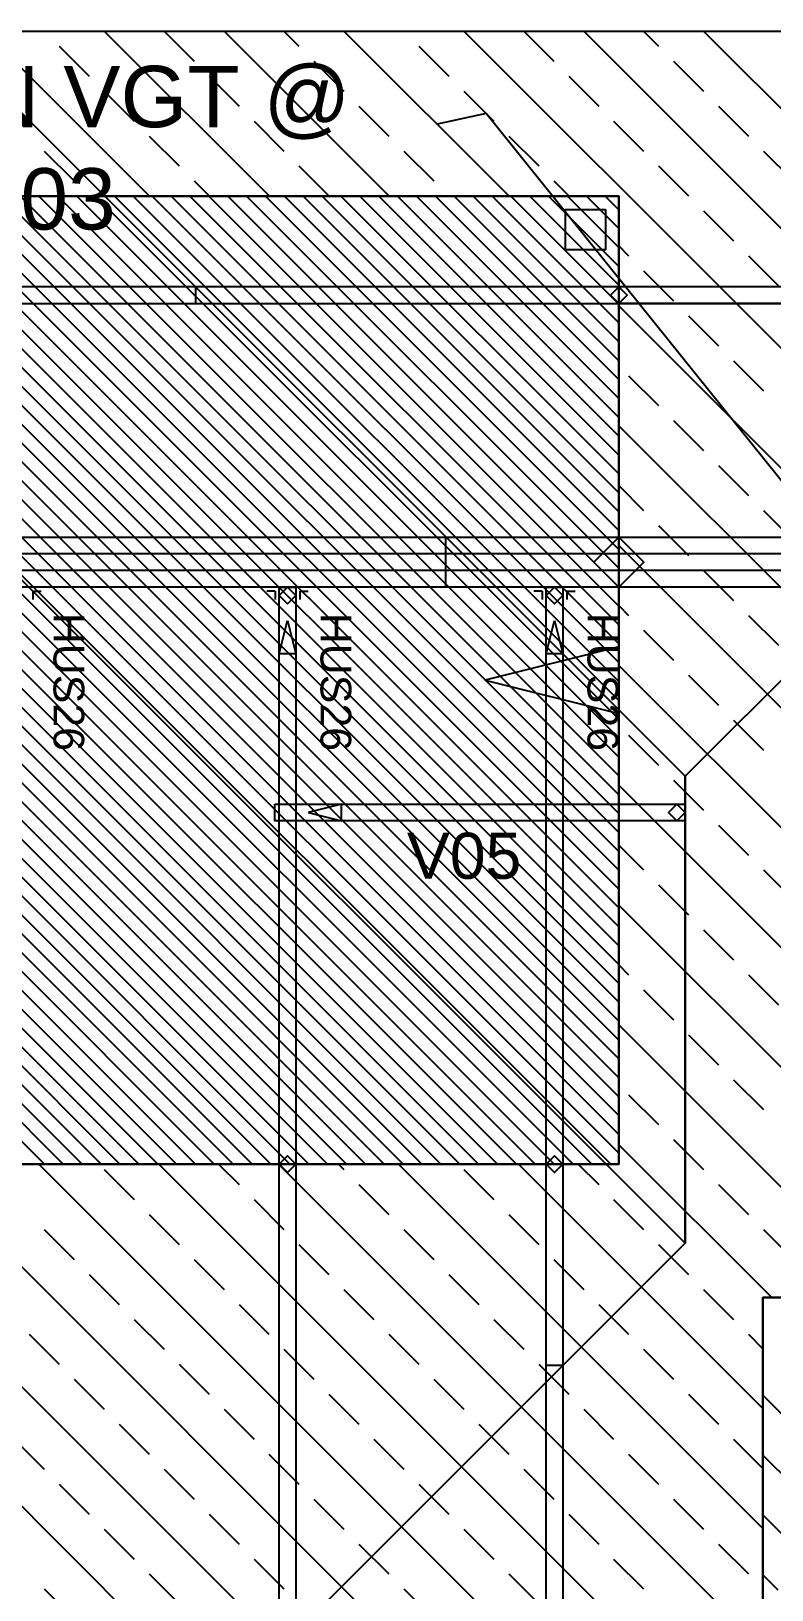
# Model space of a CAD drawing. Header units: inches. Extents: x -25328 to 8149, y -5530 to 4336.
# Drawn here: x 1656.3 to 1722.8, y 3042.9 to 3183.1 of the extents above; entities that cross this region are included whole.
import ezdxf

# ---------------------------------------------------------------- set-up
doc = ezdxf.new("R2010")
doc.units = ezdxf.units.IN
doc.header["$LTSCALE"] = 16
doc.header["$MEASUREMENT"] = 0
doc.layers.get('0').update_dxf_attribs({"linetype": 'CONTINUOUS'})
for name, color, linetype in [('1st_Floor_Labels_Connector', 7, 'CONTINUOUS'), ('1st_Floor_Labels_Engineering_Mem', 7, 'CONTINUOUS'), ('1st_Floor_Objects_Connectors', 7, 'CONTINUOUS'), ('1st_Floor_Objects_Non-Associativ', 7, 'CONTINUOUS'), ('1st_Floor_Objects_Planes', 7, 'CONTINUOUS'), ('1st_Floor_Objects_Roof_Framing', 40, 'CONTINUOUS'), ('1st_Floor_Objects_Roof_Truss', 40, 'CONTINUOUS'), ('DIM', 5, 'CONTINUOUS')]:
    doc.layers.add(name, color=color, linetype=linetype)
doc.styles.add('ARIAL', font='arial.ttf', dxfattribs={"height": 13.333333})
doc.styles.add('PAYTAS RM', font='romans.shx', dxfattribs={"width": 0.7, "height": 4.5})
doc.dimstyles.new('DIM- PAYTAS', dxfattribs={"dimscale": 48, "dimtxt": 0.1, "dimasz": 0.0625, "dimexe": 0.125, "dimexo": 0.125, "dimgap": 0.125, "dimtad": 1, "dimdec": 1, "dimzin": 3, "dimdsep": 46, "dimlunit": 4, "dimtxsty": 'PAYTAS RM', "dimblk": 'ARCHTICK', "dimcen": 0.09, "dimdle": 0.125, "dimclrd": 5, "dimclre": 5, "dimclrt": 11, "dimadec": 0, "dimazin": 0, "dimtfac": 1, "dimtdec": 1, "dimtofl": 0, "dimtmove": 2, "dimatfit": 3, "dimfxl": 0, "dimfrac": 2, "dimtolj": 1, "dimtzin": 3, "dimarcsym": 0})

# ---------------------------------------------------------------- blocks, each defined once
blk = doc.blocks.new('_ArchTick')
at = {"color": 0, "linetype": 'ByBlock', "const_width": 0.15}
blk.add_lwpolyline([(-0.5, -0.5), (0.5, 0.5)], dxfattribs=at)

msp = doc.modelspace()

# ---------------------------------------------------------------- linework, layer by layer
at = {"layer": '1st_Floor_Objects_Connectors', "color": 7}
for p, q in [((1656.41631022, 3132.72597247), (1656.41631022, 3131.97597247)), ((1656.41631022, 3132.72597247), (1657.16633311, 3132.72597247)), ((1678.19627086, 3132.72597247), (1677.44627086, 3132.72597247)), ((1678.19627086, 3132.72597247), (1678.19627086, 3131.97597247)), ((1680.41631022, 3132.72597247), (1680.41631022, 3131.97597247)), ((1680.41631022, 3132.72597247), (1681.16633311, 3132.72597247)), ((1702.19627086, 3132.72597247), (1701.44627086, 3132.72597247)), ((1702.19627086, 3132.72597247), (1702.19627086, 3131.97597247)), ((1704.41631022, 3132.72597247), (1704.41631022, 3131.97597247)), ((1704.41631022, 3132.72597247), (1705.16633311, 3132.72597247))]:
    msp.add_line(p, q, dxfattribs=at)
at = {"layer": '1st_Floor_Objects_Non-Associativ', "color": 7}
for p, q in [((1652.05622569, 3183.0859273), (1666.90520945, 3168.23698931)), ((1657.443921, 3183.08620196), (1657.444127, 3183.08601885)), ((1662.83248607, 3183.08601885), (1677.68151561, 3168.23698931)), ((1668.22022715, 3183.08611041), (1670.91430369, 3180.39198809)), ((1673.60867778, 3183.08611041), (1688.45779887, 3168.23698931)), ((1678.99653331, 3183.08611041), (1680.34357158, 3181.73909503)), ((1684.38491526, 3183.08620196), (1699.23412791, 3168.23698931)), ((1695.16112986, 3183.08629351), (1719.66144267, 3158.58595782)), ((1700.54914561, 3183.08620196), (1703.24322215, 3180.39207965)), ((1705.93739024, 3183.08638507), (1726.05626384, 3162.96748858)), ((1711.32522288, 3183.08638507), (1712.67246714, 3181.73909503)), ((1716.71360484, 3183.08638507), (1726.05626384, 3173.74370318)), ((1722.10141459, 3183.08647662), (1722.10175792, 3183.08611041)), ((1658.79095927, 3181.73918658), (1661.48503581, 3179.04506426)), ((1691.11985484, 3181.73909503), (1693.81393138, 3179.04497271)), ((1681.69060984, 3180.39207965), (1684.38468638, 3177.69795733)), ((1714.01950541, 3180.39207965), (1716.71358195, 3177.69795733)), ((1662.83207408, 3177.69804888), (1665.52615062, 3175.00392657)), ((1672.26134196, 3179.04497271), (1674.9554185, 3176.3508504)), ((1695.16096965, 3177.69795733), (1697.85504618, 3175.00383502)), ((1704.59026042, 3179.04506426), (1707.28433696, 3176.35094195)), ((1685.73172465, 3176.35094195), (1688.42580119, 3173.65681964)), ((1718.06062022, 3176.35094195), (1720.75469676, 3173.65681964)), ((1676.30245677, 3175.00383502), (1678.99653331, 3172.3097127)), ((1708.63137523, 3175.00392657), (1711.32545176, 3172.30980425)), ((1666.87318888, 3173.65691119), (1669.56726542, 3170.96278887)), ((1699.20208445, 3173.65681964), (1701.89616099, 3170.96269732)), ((1657.44389811, 3172.30980425), (1660.13797465, 3169.61568194)), ((1689.77283946, 3172.30980425), (1692.466916, 3169.61568194)), ((1722.10173503, 3172.30980425), (1724.79581157, 3169.61568194)), ((1680.34357158, 3170.96269732), (1683.03764811, 3168.26857501)), ((1712.67249003, 3170.96278887), (1715.36656657, 3168.26866656)), ((1670.91430369, 3169.61577349), (1672.29306498, 3168.23698931)), ((1703.24319926, 3169.61568194), (1704.621869, 3168.23698931)), ((1589.0860261, 3168.23634844), (1676.12802592, 3081.19432574)), ((1590.78242961, 3168.23698931), (1677.82504741, 3081.19432574)), ((1592.47947398, 3168.23698931), (1679.52209178, 3081.19432574)), ((1594.17649546, 3168.23698931), (1681.21911326, 3081.19432574)), ((1595.87363139, 3168.23698931), (1682.91624919, 3081.19432574)), ((1597.57065287, 3168.23698931), (1684.61327067, 3081.19432574)), ((1599.26769725, 3168.23698931), (1686.31031504, 3081.19432574)), ((1600.96471873, 3168.23698931), (1688.00733653, 3081.19432574)), ((1602.6617631, 3168.23698931), (1689.7043809, 3081.19432574)), ((1604.35878459, 3168.23698931), (1691.40140239, 3081.19432574)), ((1606.05582896, 3168.23698931), (1693.09844676, 3081.19432574)), ((1607.75287333, 3168.23698931), (1694.79549113, 3081.19432574)), ((1609.44989482, 3168.23698931), (1696.49251262, 3081.19432574)), ((1611.14700785, 3168.23698931), (1698.18962565, 3081.19432574)), ((1612.84405223, 3168.23698931), (1699.88667002, 3081.19432574)), ((1614.54107371, 3168.23698931), (1701.58369151, 3081.19432574)), ((1616.23811808, 3168.23698931), (1703.28073588, 3081.19432574)), ((1617.93513957, 3168.23698931), (1704.97775737, 3081.19432574)), ((1619.63218394, 3168.23698931), (1706.67480174, 3081.19432574)), ((1621.32920543, 3168.23698931), (1708.37182322, 3081.19432574)), ((1623.02634135, 3168.23698931), (1709.08964244, 3082.17366534)), ((1624.72336284, 3168.23698931), (1709.08964244, 3083.87068682)), ((1626.42040721, 3168.23698931), (1709.08964244, 3085.56770831)), ((1628.11742869, 3168.23698931), (1709.08964244, 3087.26472979)), ((1629.81447306, 3168.23698931), (1709.08964244, 3088.96175128)), ((1631.51149455, 3168.23698931), (1709.08964244, 3090.65877276)), ((1633.20853892, 3168.23698931), (1709.08964244, 3092.3558858)), ((1634.90556041, 3168.23698931), (1709.08964244, 3094.05290728)), ((1636.60269633, 3168.23698931), (1709.08964244, 3095.75002032)), ((1638.29969493, 3168.23698931), (1709.08964244, 3097.4470418)), ((1639.99676219, 3168.23698931), (1709.08964244, 3099.14406329)), ((1641.69378367, 3168.23698931), (1709.08964244, 3100.84108477)), ((1643.39080516, 3168.23698931), (1709.08964244, 3102.53810626)), ((1645.08782664, 3168.23698931), (1709.08964244, 3104.23512774)), ((1646.7848939, 3168.23698931), (1709.08964244, 3105.93224078)), ((1648.48191539, 3168.23698931), (1709.08964244, 3107.62926226)), ((1650.17902842, 3168.23698931), (1709.08964244, 3109.3263753)), ((1651.87604991, 3168.23698931), (1709.08964244, 3111.02339678)), ((1653.57311717, 3168.23698931), (1709.08964244, 3112.72041827)), ((1655.27013865, 3168.23698931), (1709.08964244, 3114.41743975)), ((1656.96716014, 3168.23698931), (1709.08964244, 3116.11446124)), ((1658.66418162, 3168.23698931), (1709.08964244, 3117.81148272)), ((1660.36124888, 3168.23698931), (1709.08964244, 3119.50859576)), ((1661.48501292, 3168.26866656), (1661.51669017, 3168.23698931)), ((1662.05827037, 3168.23698931), (1709.08964244, 3121.20561724)), ((1663.7553834, 3168.23698931), (1709.08964244, 3122.90273028)), ((1665.45240489, 3168.23698931), (1709.08964244, 3124.59975176)), ((1667.14944926, 3168.23698931), (1709.08964244, 3126.29677325)), ((1668.84647075, 3168.23698931), (1709.08964244, 3127.99379473)), ((1670.54351512, 3168.23698931), (1709.08964244, 3129.69081622)), ((1672.2405366, 3168.23698931), (1709.08964244, 3131.3878377)), ((1673.93758097, 3168.23698931), (1709.08964244, 3133.08495074)), ((1675.63460246, 3168.23698931), (1709.08964244, 3134.78197222)), ((1677.33173838, 3168.23698931), (1709.08964244, 3136.47908526)), ((1679.02875987, 3168.23698931), (1709.08964244, 3138.17610674)), ((1680.72580424, 3168.23698931), (1709.08964244, 3139.87312823)), ((1682.42282573, 3168.23698931), (1709.08964244, 3141.57014971)), ((1684.1198701, 3168.23698931), (1709.08964244, 3143.2671712)), ((1685.81689158, 3168.23698931), (1709.08964244, 3144.96419268)), ((1687.51393596, 3168.23698931), (1709.08964244, 3146.66130572)), ((1689.21095744, 3168.23698931), (1709.08964244, 3148.3583272)), ((1690.90809336, 3168.23698931), (1709.08964244, 3150.05544024)), ((1692.60511485, 3168.23698931), (1709.08964244, 3151.75246173)), ((1693.81395427, 3168.26866656), (1693.84563151, 3168.23698931)), ((1694.30215922, 3168.23698931), (1709.08964244, 3153.44948321)), ((1695.99920359, 3168.23698931), (1709.08964244, 3155.14650469)), ((1697.69620219, 3168.23698931), (1709.08964244, 3156.84352618)), ((1699.39322367, 3168.23698931), (1709.08964244, 3158.54054766)), ((1701.09029094, 3168.23698931), (1709.08964244, 3160.2376607)), ((1702.78731242, 3168.23698931), (1709.08964244, 3161.93468218)), ((1704.48444835, 3168.23698931), (1709.08964244, 3163.63179522)), ((1706.18146983, 3168.23698931), (1709.08964244, 3165.32881671)), ((1707.8785142, 3168.23698931), (1709.08964244, 3167.02583819)), ((1589.0860261, 3166.53932696), (1674.43098155, 3081.19432574)), ((1716.71360484, 3166.92165118), (1719.40768138, 3164.22752886)), ((1589.0860261, 3164.84230548), (1672.73396006, 3081.19432574)), ((1709.08964244, 3163.76921588), (1709.97839061, 3162.88042193)), ((1589.0860261, 3163.14528399), (1671.03691569, 3081.19432574)), ((1720.75471965, 3162.88051348), (1723.44879618, 3160.18639117)), ((1589.0860261, 3161.44826251), (1669.3399171, 3081.19432574)), ((1711.32542888, 3161.53340655), (1714.01950541, 3158.83928424)), ((1589.0860261, 3159.75105792), (1667.64275828, 3081.19432574)), ((1589.0860261, 3158.05403643), (1665.9457368, 3081.19432574)), ((1709.08964244, 3158.38142901), (1726.05626384, 3141.41487628)), ((1719.66144267, 3158.58595782), (1726.05628672, 3152.19109088)), ((1715.36654368, 3157.49226885), (1718.06062022, 3154.79814654)), ((1589.0860261, 3156.35701495), (1664.24869242, 3081.19432574)), ((1589.0860261, 3154.65999346), (1662.55167094, 3081.19432574)), ((1589.0860261, 3152.96297198), (1660.85462657, 3081.19432574)), ((1719.40765849, 3153.45113116), (1722.10173503, 3150.75700884)), ((1589.0860261, 3151.26595049), (1659.15760508, 3081.19432574)), ((1709.97841349, 3152.10411578), (1712.67249003, 3149.40999346)), ((1589.0860261, 3149.56892901), (1657.4605836, 3081.19432574)), ((1709.08964244, 3147.60512286), (1726.05628672, 3130.63857012)), ((1714.0195283, 3148.06297808), (1716.71360484, 3145.36885577)), ((1718.06064311, 3144.02184039), (1720.75471965, 3141.32771807)), ((1709.08964244, 3142.21642047), (1711.32545176, 3139.98061114)), ((1722.10175792, 3139.98070269), (1724.79583445, 3137.28658038)), ((1712.67249003, 3138.63359576), (1715.36656657, 3135.93947344)), ((1709.08964244, 3136.82890826), (1726.05628672, 3119.86226397)), ((1716.71360484, 3134.59245806), (1719.40768138, 3131.89833575)), ((1709.08964244, 3131.44020587), (1709.97841349, 3130.55141192)), ((1720.75471965, 3130.55132037), (1723.44879618, 3127.85719805)), ((1711.32545176, 3129.20439654), (1714.0195283, 3126.51027423)), ((1709.08964244, 3126.05251055), (1726.05628672, 3109.08586627)), ((1715.36656657, 3125.16325884), (1718.06064311, 3122.46913653)), ((1719.40768138, 3121.12212115), (1722.10175792, 3118.42799883)), ((1709.97839061, 3119.77501422), (1712.67246714, 3117.0808919)), ((1709.08964244, 3115.27629595), (1726.05630961, 3098.30956011)), ((1714.01950541, 3115.73387652), (1716.71358195, 3113.03975421)), ((1718.06062022, 3111.69273882), (1720.75469676, 3108.99861651)), ((1709.08964244, 3109.88741046), (1711.32545176, 3107.65160113)), ((1722.10173503, 3107.65160113), (1724.79581157, 3104.95747882)), ((1712.67249003, 3106.30458575), (1715.36656657, 3103.61046343)), ((1709.08964244, 3104.49989825), (1726.05628672, 3087.53325396)), ((1716.71360484, 3102.26344805), (1719.40768138, 3099.56932574)), ((1709.08964244, 3099.11101275), (1709.97839061, 3098.22221881)), ((1720.75471965, 3098.22231036), (1723.44879618, 3095.52818804)), ((1711.32542888, 3096.87520342), (1714.01950541, 3094.18108111)), ((1709.08964244, 3093.72368365), (1726.05628672, 3076.75703936)), ((1715.36654368, 3092.83406573), (1718.06062022, 3090.13994341)), ((1719.40765849, 3088.79292803), (1722.10173503, 3086.09880572)), ((1709.97841349, 3087.44591265), (1712.67249003, 3084.75179034)), ((1709.08964244, 3082.94728594), (1722.84299174, 3069.19395953)), ((1714.0195283, 3083.40477496), (1716.71360484, 3080.71065264)), ((1624.6321992, 3081.19432574), (1670.23370066, 3035.59282427)), ((1635.40855113, 3081.19432574), (1681.01002971, 3035.59282427)), ((1646.1848115, 3081.19432574), (1722.0500764, 3005.32906085)), ((1656.96116343, 3081.19432574), (1722.0500764, 3016.105367)), ((1667.73740092, 3081.19432574), (1722.05009929, 3026.88167315)), ((1673.12489024, 3081.19432574), (1674.95555583, 3079.36363726)), ((1678.51372996, 3081.19432574), (1722.0500764, 3037.6579793)), ((1683.90108195, 3081.19432574), (1684.38475505, 3080.71065264)), ((1689.29003611, 3081.19432574), (1722.0500764, 3048.43428546)), ((1700.06636515, 3081.19432574), (1722.0500764, 3059.21059161)), ((1705.45353404, 3081.19432574), (1707.28429118, 3079.36354571)), ((1662.83225718, 3080.71065264), (1665.52633372, 3078.01653033)), ((1695.16103831, 3080.7107442), (1697.85511485, 3078.01662188)), ((1685.73179332, 3079.36363726), (1688.42586985, 3076.66951495)), ((1718.06064311, 3079.36363726), (1720.75471965, 3076.66951495)), ((1676.3025941, 3078.01662188), (1678.99667064, 3075.32249957)), ((1708.63132945, 3078.01653033), (1711.32540599, 3075.32240801)), ((1666.87337199, 3076.66951495), (1669.56744853, 3073.97539263)), ((1699.20215312, 3076.6696065), (1701.89622966, 3073.97548419)), ((1657.44421855, 3075.32249957), (1660.13829509, 3072.62837725)), ((1680.3437089, 3073.97548419), (1683.03778544, 3071.28136187)), ((1689.77290812, 3075.32249957), (1692.46698466, 3072.62837725)), ((1712.67244426, 3073.97539263), (1715.36652079, 3071.28127032)), ((1722.10175792, 3075.32249957), (1724.79583445, 3072.62837725)), ((1670.9144868, 3072.62837725), (1673.60856334, 3069.93425494)), ((1703.24326793, 3072.62846881), (1705.93734446, 3069.93434649)), ((1661.48533336, 3071.28136187), (1664.17940989, 3068.58723956)), ((1693.81402293, 3071.28136187), (1696.50809947, 3068.58723956)), ((1684.38482371, 3069.93434649), (1687.07890025, 3067.24022418)), ((1716.71355906, 3069.93425494), (1719.4076356, 3067.24013262)), ((1674.9556016, 3068.58723956), (1677.64967814, 3065.89311724)), ((1707.28438273, 3068.58733111), (1709.97845927, 3065.8932088)), ((1665.52644816, 3067.24022418), (1668.2205247, 3064.54610186)), ((1697.85513774, 3067.24022418), (1700.54921428, 3064.54610186)), ((1656.09715739, 3065.89311724), (1658.79123393, 3063.19899493)), ((1688.42593852, 3065.8932088), (1691.12001506, 3063.19908648)), ((1720.75467387, 3065.89311724), (1722.0500764, 3064.5977376)), ((1678.99671641, 3064.54610186), (1681.69079295, 3061.85197955)), ((1711.32549754, 3064.54619341), (1714.01957408, 3061.8520711)), ((1669.56756297, 3063.19908648), (1672.26163951, 3060.50496417)), ((1701.89625254, 3063.19908648), (1704.59032908, 3060.50496417)), ((1660.1382722, 3061.85197955), (1662.83234874, 3059.15785723)), ((1692.46705333, 3061.8520711), (1695.16112986, 3059.15794879)), ((1683.03783122, 3060.50496417), (1685.73190776, 3057.81084185)), ((1715.36661235, 3060.50505572), (1718.06068888, 3057.81093341)), ((1722.0500764, 3060.42815142), (1788.05213633, 2994.42613726)), ((1673.60867778, 3059.15794879), (1676.30275431, 3056.46382647)), ((1705.93736735, 3059.15794879), (1708.63144389, 3056.46382647)), ((1664.179387, 3057.81084185), (1666.87346354, 3055.11671954)), ((1696.50816813, 3057.81093341), (1699.20224467, 3055.11681109)), ((1654.75025645, 3056.46391802), (1657.44433299, 3053.76979571)), ((1687.07894603, 3056.46382647), (1689.77302256, 3053.76970416)), ((1719.40772715, 3056.46391802), (1722.0500764, 3053.821523)), ((1677.64979258, 3055.11681109), (1680.34386912, 3052.42268878)), ((1709.97848216, 3055.11681109), (1712.6725587, 3052.42268878)), ((1722.0500764, 3055.03990679), (1724.74415294, 3052.34578448)), ((1668.22050181, 3053.76970416), (1670.91457835, 3051.07558184)), ((1700.54928294, 3053.76979571), (1703.24335948, 3051.0756734)), ((1658.79137126, 3052.42278033), (1661.4854478, 3049.72865801)), ((1691.12006083, 3052.42268878), (1693.81413737, 3049.72856646)), ((1681.69090739, 3051.0756734), (1684.38498393, 3048.38155108)), ((1714.01959697, 3051.0756734), (1716.7136735, 3048.38155108)), ((1672.26161662, 3049.72856646), (1674.95569316, 3047.03444415)), ((1704.59039775, 3049.72865801), (1707.28447429, 3047.0345357)), ((1722.0500764, 3049.65184527), (1778.51030436, 2993.19164019)), ((1662.83248607, 3048.38164263), (1665.5265626, 3045.68752032)), ((1695.16117564, 3048.38155108), (1697.85525218, 3045.68742877)), ((1685.7320222, 3047.0345357), (1688.42609874, 3044.34041339)), ((1718.06071177, 3047.0345357), (1720.75478831, 3044.34041339)), ((1676.30273143, 3045.68742877), (1678.99680796, 3042.99330645)), ((1708.63151255, 3045.68752032), (1711.32558909, 3042.993398)), ((1666.87360087, 3044.34050494), (1669.56767741, 3041.64638262)), ((1699.20229045, 3044.34041339), (1701.89636699, 3041.64629107)), ((1722.0500764, 3044.26369219), (1723.39711467, 3042.91658526)), ((1657.44435588, 3042.993398), (1660.13843242, 3040.29927569)), ((1689.773137, 3042.993398), (1692.46721354, 3040.29927569))]:
    msp.add_line(p, q, dxfattribs=at)
msp.add_lwpolyline([(1360.05587474, 3057.0859273), (1570.05777446, 3057.0859273), (1570.05775157, 3183.08537799), (1726.05626384, 3183.08647662), (1726.05626384, 3158.58595782), (1709.08964244, 3158.58595782), (1709.08964244, 3168.23698931), (1589.0860261, 3168.23698931), (1589.0860261, 3081.19432574), (1709.08964244, 3081.19432574), (1709.08964244, 3158.58595782), (1726.05626384, 3158.58595782), (1726.05630961, 3069.19395953), (1722.0500764, 3069.19395953), (1722.0500764, 2779.18515521)], dxfattribs=at).dxf.unprotected_set("ltscale", 0)
for points in [[(1709.08964244, 3081.19432574), (1589.0860261, 3081.19432574), (1589.0860261, 3168.23698931), (1709.08964244, 3168.23698931)], [(1726.05825511, 3125.08598834), (1776.05177012, 3125.08598834), (1776.05631343, 3033.1928609), (1788.05213633, 3033.1928609), (1788.05213633, 2993.19164019), (1776.05177012, 2993.19164019), (1776.05177012, 2989.19151812), (1722.0500764, 2989.19151812), (1722.0500764, 3069.19395953), (1726.05630961, 3069.19395953)]]:
    msp.add_lwpolyline(points, close=True, dxfattribs=at).dxf.unprotected_set("ltscale", 0)
at = {"layer": '1st_Floor_Objects_Planes', "color": 70}
for p, q in [((1528.05532542, 3303.08629351), (1715.05579081, 3116.08580523)), ((1715.05579081, 3116.08571368), (1528.05546275, 3303.08601885)), ((1902.05625335, 3303.08638507), (1715.05579081, 3116.08571368)), ((1715.05579081, 3116.08580523), (1902.05626765, 3303.08629351)), ((1715.05579081, 3074.08562213), (1528.05532542, 3261.08611041)), ((1528.0553712, 3261.08611041), (1715.05579081, 3074.08580523)), ((1715.05579081, 3074.08562213), (1715.05579081, 3116.08580523)), ((1715.05579081, 3116.08580523), (1715.05579081, 3074.08562213)), ((1715.05579081, 3074.08580523), (1588.05601207, 2947.08595782)), ((1588.05603495, 2947.08586627), (1715.05579081, 3074.08562213))]:
    msp.add_line(p, q, dxfattribs=at)
at = {"layer": '1st_Floor_Objects_Planes', "color": 210}
for p, q in [((1709.08964244, 3168.23698931), (1589.08600322, 3168.23698931)), ((1709.08964244, 3081.19432574), (1709.08964244, 3168.23698931)), ((1589.08600322, 3081.19432574), (1709.08964244, 3081.19432574)), ((1726.05630961, 3069.19395953), (1722.0500764, 3069.19395953)), ((1722.0500764, 3069.19395953), (1722.0500764, 2779.18515521))]:
    msp.add_line(p, q, dxfattribs=at)
at = {"layer": '1st_Floor_Objects_Planes', "color": 7}
for p, q in [((1589.0860261, 3168.23698931), (1709.08964244, 3168.23698931)), ((1709.08964244, 3168.23698931), (1709.08964244, 3081.19432574)), ((1709.08964244, 3127.71565753), (1697.08964244, 3124.71565753)), ((1709.08964244, 3127.71565753), (1697.08964244, 3124.71565753)), ((1709.08964244, 3121.71565753), (1709.08964244, 3127.71565753)), ((1709.08964244, 3121.71565753), (1709.08964244, 3127.71565753)), ((1697.08964244, 3124.71565753), (1709.08964244, 3121.71565753)), ((1697.08964244, 3124.71565753), (1709.08964244, 3121.71565753)), ((1709.08964244, 3081.19432574), (1589.0860261, 3081.19432574))]:
    msp.add_line(p, q, dxfattribs=at)
for points in [[(1707.88963786, 3167.03700762), (1707.88963786, 3163.436971), (1704.28964701, 3163.436971), (1704.28964701, 3167.03700762)], [(1709.08964244, 3127.71565753), (1697.08964244, 3124.71565753), (1709.08964244, 3121.71565753)], [(1709.08964244, 3127.71565753), (1697.08964244, 3124.71565753), (1709.08964244, 3121.71565753)]]:
    msp.add_lwpolyline(points, close=True, dxfattribs=at).dxf.unprotected_set("ltscale", 0)
at = {"layer": '1st_Floor_Objects_Roof_Framing', "color": 40}
for points in [[(1709.08964244, 3160.08595782), (1708.33964244, 3159.33595782), (1709.08964244, 3158.58595782), (1709.83964244, 3159.33595782)], [(1709.08964244, 3137.58595782), (1706.83964244, 3135.33595782), (1709.08964244, 3133.08595782), (1711.33964244, 3135.33595782)], [(1679.30630198, 3133.08595782), (1678.55630198, 3132.33595782), (1679.30630198, 3131.58595782), (1680.05630198, 3132.33595782)], [(1703.30630198, 3133.08595782), (1702.55630198, 3132.33595782), (1703.30630198, 3131.58595782), (1704.05630198, 3132.33595782)], [(1679.30630198, 3130.08595782), (1680.05630198, 3127.08595782), (1678.55630198, 3127.08595782)], [(1703.30630198, 3130.08595782), (1704.05630198, 3127.08595782), (1702.55630198, 3127.08595782)], [(1681.17361155, 3112.83595782), (1684.17361155, 3112.08595782), (1684.17361155, 3113.58595782)], [(1715.05579081, 3112.83595782), (1714.30579081, 3113.58595782), (1713.55579081, 3112.83595782), (1714.30579081, 3112.08595782)], [(1678.55630198, 3081.19432574), (1679.30630198, 3081.94432574), (1680.05630198, 3081.19432574), (1679.30630198, 3080.44432574)], [(1702.55630198, 3081.19432574), (1703.30630198, 3081.94432574), (1704.05630198, 3081.19432574), (1703.30630198, 3080.44432574)]]:
    msp.add_lwpolyline(points, close=True, dxfattribs=at).dxf.unprotected_set("ltscale", 0)
at = {"layer": '1st_Floor_Objects_Roof_Truss', "color": 40}
for p, q in [((1671.05566111, 3160.08595782), (1671.05566111, 3158.58595782)), ((1671.05566111, 3160.08595782), (1671.05566111, 3158.58595782)), ((1709.08964244, 3160.08595782), (1709.08964244, 3158.58595782)), ((1709.08964244, 3160.08595782), (1709.08964244, 3158.58595782)), ((1709.08964244, 3160.08595782), (1709.08964244, 3158.58595782)), ((1709.08964244, 3160.08595782), (1709.08964244, 3158.58595782)), ((1693.55566111, 3133.08595782), (1693.55566111, 3137.58595782)), ((1693.55566111, 3133.08595782), (1693.55566111, 3137.58595782)), ((1709.08964244, 3133.08595782), (1709.08964244, 3137.58595782)), ((1709.08964244, 3133.08595782), (1709.08964244, 3137.58595782)), ((1709.08964244, 3133.08595782), (1709.08964244, 3137.58595782)), ((1709.08964244, 3133.08595782), (1709.08964244, 3137.58595782)), ((1902.05628768, 3136.08595782), (1562.0577592, 3136.08595782)), ((1902.05628768, 3134.58595782), (1562.0577592, 3134.58595782)), ((1715.05579081, 3113.58595782), (1715.05579081, 3112.08595782)), ((1715.05579081, 3113.58595782), (1715.05579081, 3112.08595782)), ((1715.05579081, 3113.58595782), (1715.05579081, 3112.08595782)), ((1680.05630198, 3081.19432574), (1678.55627909, 3081.19432574)), ((1680.05630198, 3081.19432574), (1678.55627909, 3081.19432574)), ((1680.05630198, 3081.19432574), (1678.55627909, 3081.19432574)), ((1680.05630198, 3081.19432574), (1678.55627909, 3081.19432574)), ((1704.05630198, 3081.19432574), (1702.55627909, 3081.19432574)), ((1704.05630198, 3081.19432574), (1702.55627909, 3081.19432574)), ((1704.05630198, 3081.19432574), (1702.55627909, 3081.19432574)), ((1704.05630198, 3081.19432574), (1702.55627909, 3081.19432574)), ((1704.05630198, 3063.08611041), (1702.55627909, 3063.08611041)), ((1704.05630198, 3063.08611041), (1702.55627909, 3063.08611041))]:
    msp.add_line(p, q, dxfattribs=at)
for points in [[(1902.05628482, 3160.08595782), (1562.0577592, 3160.08595782), (1562.0577592, 3159.33595782), (1562.0577592, 3158.58595782), (1902.05628482, 3158.58595782), (1902.05628482, 3159.33595782)], [(1902.05628768, 3133.08595782), (1562.0577592, 3133.08595782), (1562.0577592, 3135.33595782), (1562.0577592, 3137.58595782), (1902.05628768, 3137.58595782), (1902.05628768, 3135.33595782)], [(1680.05630198, 3133.08595782), (1680.05634776, 2624.0864461), (1679.30634776, 2624.0864461), (1678.55634776, 2624.0864461), (1678.55630198, 3133.08595782), (1679.30630198, 3133.08595782)], [(1704.05630198, 3133.08595782), (1704.05634776, 2624.0864461), (1703.30634776, 2624.0864461), (1702.55634776, 2624.0864461), (1702.55630198, 3133.08595782), (1703.30630198, 3133.08595782)], [(1678.17361155, 3113.58595782), (1715.05579081, 3113.58595782), (1715.05579081, 3112.83595782), (1715.05579081, 3112.08595782), (1678.17361155, 3112.08595782), (1678.17361155, 3112.83595782)]]:
    msp.add_lwpolyline(points, close=True, dxfattribs=at).dxf.unprotected_set("ltscale", 0)

# ---------------------------------------------------------------- texts
at = {"color": 7, "insert": (1621.45986999, 3179.96613091), "char_height": 5.5200001001, "attachment_point": 1, "rotation": 0.0000025045, "style": 'ARIAL'}
msp.add_mtext_static_columns(['{\\fArial CE|b0|i0|c238|p34;SIMPSON }VGT{\\fArial CE|b0|i0|c238|p34; @ TRUSS C03}'], width=87.0873096466, gutter_width=1.2, height=5.5200001, dxfattribs=at)
at = {"layer": '1st_Floor_Labels_Connector', "color": 7, "char_height": 2.76000005, "attachment_point": 1, "rotation": 270, "style": 'ARIAL'}
for insert in [(1661.04137126, 3130.77580767), (1685.04137126, 3130.77580767), (1709.04137126, 3130.77580767)]:
    msp.add_mtext('HUS26', dxfattribs=dict(at, insert=insert))
at = {"layer": '1st_Floor_Labels_Engineering_Mem', "color": 7, "insert": (1690.04514018, 3110.99849444), "char_height": 4.139999986, "attachment_point": 1, "rotation": 0.0000025045, "style": 'ARIAL'}
msp.add_mtext('V05', dxfattribs=at)

# ---------------------------------------------------------------- leaders
at = {"layer": 'DIM'}
msp.add_leader([(1728.6813325, 3136.46095782), (1697.16991333, 3175.68897951), (1692.75308112, 3174.7180361)], dimstyle='DIM- PAYTAS', override={"dimgap": 0.125, "dimtad": 0, "dimtfill": 1, "dimarcsym": 2}, dxfattribs=at)

doc.saveas('drawing.dxf')
